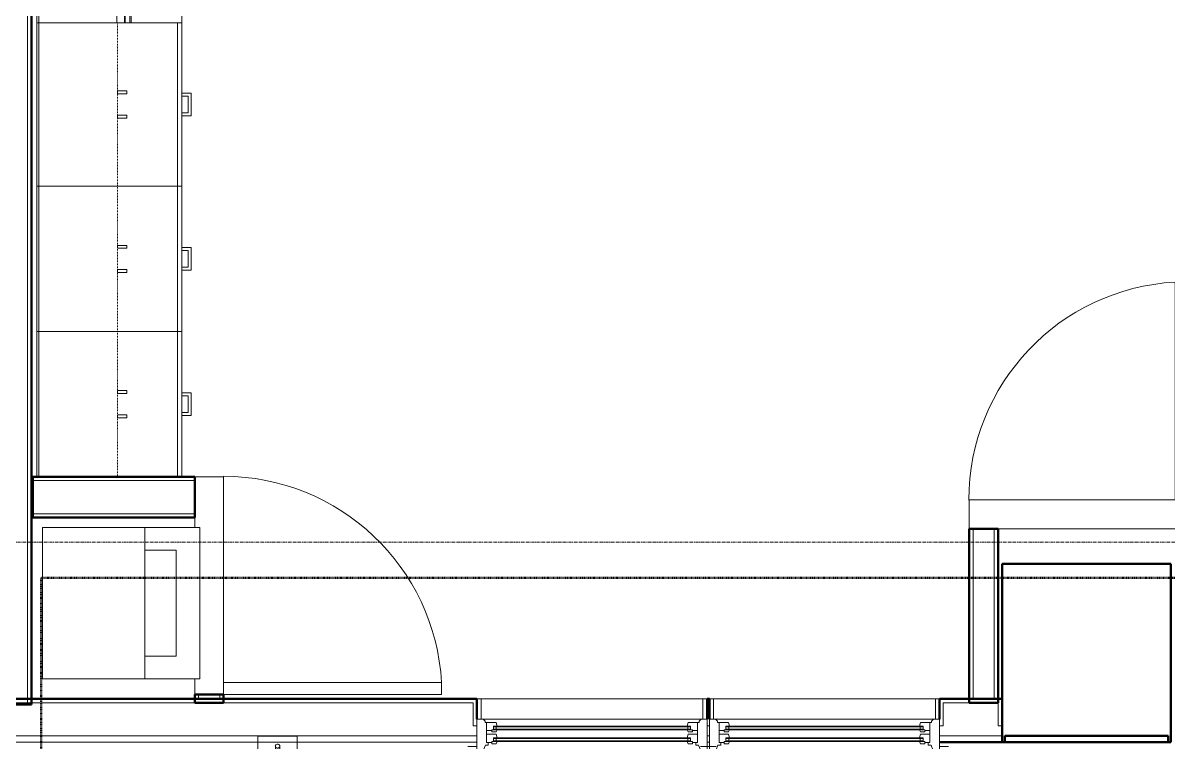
# Model space of a CAD drawing. Header units: inches. Extents: x -4218 to -1830, y 9767 to 12426.
# Drawn here: x -3403.9 to -3214.8, y 11249.1 to 11368 of the extents above; entities that cross this region are included whole.
import ezdxf

# ---------------------------------------------------------------- set-up
doc = ezdxf.new("R2010")
doc.units = ezdxf.units.IN
doc.header["$MEASUREMENT"] = 0
for name, pattern in [('Dash', [0.25, 0.125, -0.125]), ('Dash 1_16_', [0.125, 0.0625, -0.0625]), ('Grid Line 1_2_', [0.875, 0.5, -0.125, 0.125, -0.125])]:
    doc.linetypes.add(name, pattern=pattern)
for name, color, linetype, lineweight in [('0-1', 7, 'Continuous', 5), ('0-2', 10, 'Continuous', 9), ('A-DOOR-1', 10, 'Continuous', 9), ('A-DOOR-2', 50, 'Continuous', 20), ('A-GENM', 5, 'Continuous', 9), ('A-GENM-6', 5, 'Continuous', 50), ('A-GLAZ-1', 151, 'Continuous', 9), ('A-GLAZ-2', 151, 'Continuous', 20), ('A-WALL', 113, 'Continuous', 13), ('A-WALL-1', 7, 'Continuous', 50), ('A-WALL-2', 250, 'Continuous', 13), ('A-WALL-3', 10, 'Continuous', 9), ('A-WALL-4', 252, 'Continuous', 9), ('A-WALL-5', 253, 'Continuous', 9), ('A-WALL-6', 254, 'Continuous', 9), ('A-WALL-7', 113, 'Continuous', 9), ('A-WALL-8', 113, 'Continuous', 50), ('C-PROP-LINE-1', 91, 'Dash 1_16_', 50), ('I-WALL-1', 7, 'Continuous', 50), ('P-SANR-FIXT-1', 10, 'Continuous', 9), ('Q-CASE-1', 252, 'Continuous', 9), ('Q-CASE-2', 10, 'Continuous', 9), ('Q-CASE-3', 253, 'Continuous', 9), ('Q-CASE-4', 252, 'Dash', 9), ('Q-CASE-5', 253, 'Dash', 9), ('S-GRID-1', 1, 'Grid Line 1_2_', 9)]:
    doc.layers.add(name, color=color, linetype=linetype, lineweight=lineweight)

# ---------------------------------------------------------------- blocks, each defined once
blk = doc.blocks.new('SWING - SINGLE - FLUSH - 36_ x 80_ - OFFSET PIVOT DOOR AT MAGIC PAK AND WASHER_DRYER-3199414-BACKGROUND - RCP - 2ND FLOOR')
at = {"layer": 'A-DOOR-1'}
blk.add_arc((18, 2.37), 36.07, 93.1789, 180, dxfattribs=at)
at = {"layer": 'A-DOOR-2'}
for p, q in [((16, 2.37), (16, 38.39)), ((18, 38.39), (16, 38.39)), ((18, 2.37), (18, 38.39)), ((18, 2.37), (16, 2.37))]:
    blk.add_line(p, q, dxfattribs=at)
blk = doc.blocks.new('Stacked Washer and Dryer - 26_x25_ - Private-1352637-BACKGROUND - RCP - 2ND FLOOR')
at = {"layer": 'P-SANR-FIXT-1'}
for p, q in [((26, 12.5), (0, 12.5)), ((0, -12.5), (0, 12.5)), ((16.90625, 12.5), (16.90625, -12.5)), ((26, 12.5), (26, -12.5)), ((16.90625, 8.75), (22.09375, 8.75)), ((22.09375, 8.75), (22.09375, -8.75)), ((22.09375, -8.75), (16.90625, -8.75)), ((0, -12.5), (26, -12.5))]:
    blk.add_line(p, q, dxfattribs=at)
blk = doc.blocks.new('30quot_MicrowaveVent_11166 - 70cm miele oven-V118-BACKGROUND - RCP - 2ND FLOOR')
at = {"layer": 'Q-CASE-1'}
for p, q in [((-14.2, -0.38), (-14.2, -13.23)), ((15.68, -13.23), (15.68, -0.38)), ((-14.2, -13.23), (-14.2, -14.49)), ((15.68, -13.23), (-14.2, -13.23)), ((15.68, -14.49), (15.68, -13.23)), ((-14.2, -14.49), (15.68, -14.49)), ((9.18, -14.61), (-14.2, -14.61)), ((-14.2, -14.61), (-14.2, -15.39)), ((9.18, -14.61), (9.18, -15.39)), ((15.68, -14.61), (9.18, -14.61)), ((9.18, -14.61), (9.18, -15.39)), ((15.68, -14.61), (15.68, -15.39)), ((-14.2, -15.39), (-14.2, -15.6)), ((-14.2, -15.39), (9.18, -15.39)), ((-14.2, -15.6), (7.69, -15.6)), ((7.69, -15.39), (7.69, -16.55)), ((7.69, -16.6), (7.69, -16.55)), ((7.69, -16.55), (7.69, -16.6)), ((7.69, -16.6), (8.88, -16.6)), ((8.88, -16.6), (8.88, -15.39)), ((8.88, -15.6), (15.68, -15.6)), ((8.88, -16.55), (8.88, -16.6)), ((9.18, -15.39), (15.68, -15.39)), ((15.68, -15.6), (15.68, -15.39))]:
    blk.add_line(p, q, dxfattribs=at)
at = {"layer": 'Q-CASE-3'}
for p, q in [((-14.2, 0), (-14.2, -0.38)), ((15.68, 0), (-14.2, 0)), ((15.68, -0.38), (15.68, 0))]:
    blk.add_line(p, q, dxfattribs=at)
blk = doc.blocks.new('Base Cabinet 3 Drawer 230 - Base Cabinet 3 Drawer 230 27_-2571739-BACKGROUND - RCP - 2ND FLOOR')
at = {"layer": 'Q-CASE-2'}
for p, q in [((-12.76, -23.25), (-12.76, 0)), ((-12.76, 0), (14.24, 0)), ((14.24, 0), (14.24, -23.25)), ((-12.76, -23.25), (-12.76, -24)), ((14.24, -23.25), (-12.76, -23.25)), ((-12.76, -24), (14.24, -24)), ((-0.64, -24), (-1.14, -24)), ((-1.14, -25.5), (-1.14, -24)), ((-0.64, -25), (-0.64, -24)), ((2.11, -25), (2.11, -24)), ((2.11, -24), (2.61, -24)), ((2.61, -24), (2.61, -25.5)), ((14.24, -24), (14.24, -23.25)), ((2.61, -25.5), (-1.14, -25.5)), ((-0.64, -25), (2.11, -25))]:
    blk.add_line(p, q, dxfattribs=at)
blk = doc.blocks.new('Base Cabinet 3 Drawer 230 - Base Cabinet 3 Drawer 230 24_-2554933-BACKGROUND - RCP - 2ND FLOOR')
at = {"layer": 'Q-CASE-2'}
for p, q in [((-11.26, -23.25), (-11.26, 0)), ((-11.26, 0), (12.74, 0)), ((12.74, 0), (12.74, -23.25)), ((-11.26, -23.25), (-11.26, -24)), ((12.74, -23.25), (-11.26, -23.25)), ((-11.26, -24), (12.74, -24)), ((-0.64, -24), (-1.14, -24)), ((-1.14, -25.5), (-1.14, -24)), ((-0.64, -25), (-0.64, -24)), ((2.11, -25), (2.11, -24)), ((2.11, -24), (2.61, -24)), ((2.61, -24), (2.61, -25.5)), ((12.74, -24), (12.74, -23.25)), ((2.61, -25.5), (-1.14, -25.5)), ((-0.64, -25), (2.11, -25))]:
    blk.add_line(p, q, dxfattribs=at)
blk = doc.blocks.new('Base Cabinet 3 Drawer 230 - Base Cabinet 3 Drawer 230 24_-2578604-BACKGROUND - RCP - 2ND FLOOR')
at = {"layer": 'Q-CASE-2'}
for p, q in [((-1.14, 24), (-1.14, 25.5)), ((-1.14, 25.5), (2.61, 25.5)), ((2.11, 25), (-0.64, 25)), ((-0.64, 24), (-0.64, 25)), ((2.11, 24), (2.11, 25)), ((2.61, 25.5), (2.61, 24)), ((-11.26, 24), (12.74, 24)), ((-11.26, 23.25), (-11.26, 24)), ((12.74, 23.25), (-11.26, 23.25)), ((-11.26, 23.25), (-11.26, 0)), ((-1.14, 24), (-0.64, 24)), ((2.61, 24), (2.11, 24)), ((12.74, 24), (12.74, 23.25)), ((12.74, 0), (12.74, 23.25)), ((-11.26, 0), (12.74, 0))]:
    blk.add_line(p, q, dxfattribs=at)
blk = doc.blocks.new('300 Series Wall Hung Cabinet_302 - 27_ X 24_-2766376-BACKGROUND - RCP - 2ND FLOOR')
at = {"layer": 'Q-CASE-1'}
for p, q in [((-1.76, 14.69), (-2.25, 14.69)), ((-2.25, 14.69), (-2.25, 13.19)), ((-1.76, 13.19), (-1.76, 14.69)), ((2.24, 14.69), (1.75, 14.69)), ((1.75, 14.69), (1.75, 13.19)), ((2.24, 13.19), (2.24, 14.69)), ((-2.25, 13.19), (-1.76, 13.19)), ((1.75, 13.19), (2.24, 13.19))]:
    blk.add_line(p, q, dxfattribs=at)
at = {"layer": 'Q-CASE-4'}
for p, q in [((-13.5, 0.19), (-13.5, 13.19)), ((-13.5, 13.19), (13.5, 13.19)), ((13.5, 13.19), (13.5, 0.19))]:
    blk.add_line(p, q, dxfattribs=at)
at = {"layer": 'Q-CASE-5'}
blk.add_line((13.5, 0.19), (-13.5, 0.19), dxfattribs=at)
blk = doc.blocks.new('300 Series Wall Hung Cabinet_302 - 24_ X 24_-2588623-BACKGROUND - RCP - 2ND FLOOR')
at = {"layer": 'Q-CASE-1'}
for p, q in [((-1.76, -13.19), (-2.25, -13.19)), ((-2.25, -13.19), (-2.25, -14.69)), ((-1.76, -14.69), (-1.76, -13.19)), ((2.24, -13.19), (1.75, -13.19)), ((1.75, -13.19), (1.75, -14.69)), ((2.24, -14.69), (2.24, -13.19)), ((-2.25, -14.69), (-1.76, -14.69)), ((1.75, -14.69), (2.24, -14.69))]:
    blk.add_line(p, q, dxfattribs=at)
at = {"layer": 'Q-CASE-4'}
for p, q in [((-12, -0.19), (-12, -13.19)), ((12, -13.19), (12, -0.19)), ((-12, -13.19), (12, -13.19))]:
    blk.add_line(p, q, dxfattribs=at)
at = {"layer": 'Q-CASE-5'}
blk.add_line((12, -0.19), (-12, -0.19), dxfattribs=at)
blk = doc.blocks.new('300 Series Wall Hung Cabinet_302 - 24_ X 24_-V70-BACKGROUND - RCP - 2ND FLOOR')
at = {"layer": 'Q-CASE-1'}
for p, q in [((-1.76, 14.69), (-2.25, 14.69)), ((-2.25, 14.69), (-2.25, 13.19)), ((-1.76, 13.19), (-1.76, 14.69)), ((2.24, 14.69), (1.75, 14.69)), ((1.75, 14.69), (1.75, 13.19)), ((2.24, 13.19), (2.24, 14.69)), ((-2.25, 13.19), (-1.76, 13.19)), ((1.75, 13.19), (2.24, 13.19))]:
    blk.add_line(p, q, dxfattribs=at)
at = {"layer": 'Q-CASE-4'}
for p, q in [((-12, 0.19), (-12, 13.19)), ((-12, 13.19), (12, 13.19))]:
    blk.add_line(p, q, dxfattribs=at)
at = {"layer": 'Q-CASE-5'}
for p, q in [((12, 13.19), (12, 0.19)), ((12, 0.19), (-12, 0.19))]:
    blk.add_line(p, q, dxfattribs=at)
blk = doc.blocks.new('CTR - 1st Phase - Unit Layouts_rvt-1-BACKGROUND - RCP - 2ND FLOOR')
at = {"layer": 'A-WALL-1'}
for p, q in [((-3402.3, 11292.98), (-3375.55, 11292.98)), ((-3402.3, 11286.23), (-3402.3, 11292.98)), ((-3375.55, 11292.98), (-3375.55, 11286.23)), ((-3375.55, 11286.23), (-3402.3, 11286.23)), ((-3247.6, 11255.64), (-3247.6, 11284.39)), ((-3247.6, 11284.39), (-3242.85, 11284.39)), ((-3242.85, 11284.39), (-3242.85, 11255.64)), ((-3375.55, 11255.64), (-3375.55, 11256.98)), ((-3375.55, 11256.98), (-3370.8, 11256.98)), ((-3374.92, 11255.64), (-3375.55, 11255.64)), ((-3371.42, 11255.64), (-3374.92, 11255.64)), ((-3370.8, 11255.64), (-3371.42, 11255.64)), ((-3370.8, 11256.98), (-3370.8, 11255.64)), ((-3246.97, 11255.64), (-3247.6, 11255.64)), ((-3243.47, 11255.64), (-3246.97, 11255.64)), ((-3242.85, 11255.64), (-3243.47, 11255.64))]:
    blk.add_line(p, q, dxfattribs=at)
at = {"layer": 'A-WALL-2'}
for p, q in [((-3375.55, 11292.36), (-3402.3, 11292.36)), ((-3375.55, 11286.86), (-3402.3, 11286.86)), ((-3246.97, 11256.27), (-3246.97, 11284.39)), ((-3243.47, 11256.27), (-3243.47, 11284.39)), ((-3374.92, 11256.27), (-3374.92, 11256.98)), ((-3371.42, 11256.27), (-3374.92, 11256.27)), ((-3371.42, 11256.27), (-3371.42, 11256.98)), ((-3243.47, 11256.27), (-3246.97, 11256.27))]:
    blk.add_line(p, q, dxfattribs=at)
at = {"layer": 'A-WALL-3'}
for p, q in [((-3375.55, 11292.98), (-3370.8, 11292.98)), ((-3370.8, 11256.98), (-3370.8, 11292.98)), ((-3247.6, 11289.14), (-3242.85, 11289.14)), ((-3247.6, 11289.14), (-3247.6, 11284.39)), ((-3211.6, 11289.14), (-3242.85, 11289.14)), ((-3375.55, 11286.23), (-3375.55, 11284.58)), ((-3242.85, 11284.39), (-3211.6, 11284.39)), ((-3375.55, 11259.58), (-3375.55, 11256.98))]:
    blk.add_line(p, q, dxfattribs=at)
at = {"layer": 'A-WALL-4'}
for p, q in [((-3401.67, 11446.86), (-3401.67, 11292.98)), ((-3401.3, 11292.98), (-3401.3, 11446.86)), ((-3375.55, 11292.98), (-3375.55, 11286.23)), ((-3247.6, 11284.39), (-3242.85, 11284.39)), ((-3375.55, 11256.98), (-3370.8, 11256.98))]:
    blk.add_line(p, q, dxfattribs=at)
at = {"layer": 'A-WALL-5'}
for p, q in [((-3401.67, 11367.98), (-3401.67, 11397.86)), ((-3401.3, 11397.86), (-3401.3, 11367.98)), ((-3401.67, 11292.98), (-3401.67, 11367.98)), ((-3401.67, 11367.98), (-3401.3, 11367.98)), ((-3401.3, 11367.98), (-3401.67, 11367.98)), ((-3401.3, 11367.98), (-3401.3, 11292.98)), ((-3401.3, 11292.98), (-3401.67, 11292.98))]:
    blk.add_line(p, q, dxfattribs=at)
at = {"layer": 'A-WALL-6'}
blk.add_line((-3401.3, 11292.98), (-3401.67, 11292.98), dxfattribs=at)
at = {"layer": 'A-WALL-7'}
for p, q in [((-3401.67, 11447.24), (-3401.67, 11292.98)), ((-3401.67, 11292.98), (-3401.67, 11447.24)), ((-3377.67, 11356.36), (-3377.67, 11401.25)), ((-3377.67, 11401.25), (-3377.67, 11356.36)), ((-3377.67, 11355.86), (-3377.67, 11356.36)), ((-3377.67, 11353.11), (-3377.67, 11355.86)), ((-3377.67, 11355.86), (-3377.67, 11353.11)), ((-3377.67, 11352.61), (-3377.67, 11353.11)), ((-3377.67, 11330.86), (-3377.67, 11352.61)), ((-3377.67, 11352.61), (-3377.67, 11330.86)), ((-3377.67, 11330.36), (-3377.67, 11330.86)), ((-3377.67, 11327.61), (-3377.67, 11330.36)), ((-3377.67, 11330.36), (-3377.67, 11327.61)), ((-3377.67, 11327.11), (-3377.67, 11327.61)), ((-3377.67, 11306.86), (-3377.67, 11327.11)), ((-3377.67, 11327.11), (-3377.67, 11306.86)), ((-3377.67, 11306.36), (-3377.67, 11306.86)), ((-3377.67, 11303.61), (-3377.67, 11306.36)), ((-3377.67, 11306.36), (-3377.67, 11303.61)), ((-3377.67, 11303.11), (-3377.67, 11303.61)), ((-3377.67, 11292.98), (-3377.67, 11303.11)), ((-3377.67, 11303.11), (-3377.67, 11292.98)), ((-3401.67, 11292.98), (-3377.67, 11292.98)), ((-3377.67, 11292.98), (-3401.67, 11292.98))]:
    blk.add_line(p, q, dxfattribs=at)
at = {"layer": '0-2'}
for name, p, rotation in [('30quot_MicrowaveVent_11166 - 70cm miele oven-V118-BACKGROUND - RCP - 2ND FLOOR', (-3401.67, 11382.18), 90.00000000000742), ('Base Cabinet 3 Drawer 230 - Base Cabinet 3 Drawer 230 27_-2571739-BACKGROUND - RCP - 2ND FLOOR', (-3401.67, 11353.74), 89.99999999996197), ('300 Series Wall Hung Cabinet_302 - 27_ X 24_-2766376-BACKGROUND - RCP - 2ND FLOOR', (-3401.49, 11354.48), 270.0000000000061), ('Base Cabinet 3 Drawer 230 - Base Cabinet 3 Drawer 230 24_-2554933-BACKGROUND - RCP - 2ND FLOOR', (-3401.67, 11328.24), 89.99999999996197), ('300 Series Wall Hung Cabinet_302 - 24_ X 24_-2588623-BACKGROUND - RCP - 2ND FLOOR', (-3401.49, 11328.98), 90.00000000000617), ('Base Cabinet 3 Drawer 230 - Base Cabinet 3 Drawer 230 24_-2578604-BACKGROUND - RCP - 2ND FLOOR', (-3401.67, 11305.72), 270.0000000000516), ('300 Series Wall Hung Cabinet_302 - 24_ X 24_-V70-BACKGROUND - RCP - 2ND FLOOR', (-3401.49, 11304.98), 270.0000000000061), ('SWING - SINGLE - FLUSH - 36_ x 80_ - OFFSET PIVOT DOOR AT MAGIC PAK AND WASHER_DRYER-3199414-BACKGROUND - RCP - 2ND FLOOR', (-3373.17, 11274.98), 269.9999999999608)]:
    blk.add_blockref(name, p, dxfattribs=dict(at, rotation=rotation))
for name, p in [('SWING - SINGLE - FLUSH - 36_ x 80_ - OFFSET PIVOT DOOR AT MAGIC PAK AND WASHER_DRYER-3199414-BACKGROUND - RCP - 2ND FLOOR', (-3229.6, 11286.76)), ('Stacked Washer and Dryer - 26_x25_ - Private-1352637-BACKGROUND - RCP - 2ND FLOOR', (-3400.71, 11272.08))]:
    blk.add_blockref(name, p, dxfattribs=at)
blk = doc.blocks.new('CTR - 1st Phase - Common Walls_rvt-1-BACKGROUND - RCP - 2ND FLOOR')
at = {"layer": 'A-WALL-2'}
blk.add_line((-3403.17, 11255.36), (-3403.17, 11641.24), dxfattribs=at)
at = {"layer": 'I-WALL-1'}
for p, q in [((-3402.55, 11640.61), (-3402.55, 11255.36)), ((-3402.55, 11255.36), (-3410.3, 11255.36))]:
    blk.add_line(p, q, dxfattribs=at)
blk = doc.blocks.new('Basic Wall _ EXT - FIBER CEMENT - LARGE - ___-2505164-BACKGROUND - RCP - 2ND FLOOR')
at = {"layer": 'A-WALL-7'}
for p, q in [((-3328.94, 11249.14), (-3409.67, 11249.14)), ((-3409.67, 11249.14), (-3328.94, 11249.14)), ((-3290.54, 11249.14), (-3290.91, 11249.14)), ((-3290.91, 11249.14), (-3290.54, 11249.14)), ((-3242.19, 11249.14), (-3252.51, 11249.14)), ((-3252.51, 11249.14), (-3242.19, 11249.14)), ((-3242.19, 11249.14), (-3241.75, 11249.14)), ((-3241.75, 11249.14), (-3214.75, 11249.14))]:
    blk.add_line(p, q, dxfattribs=at)
blk = doc.blocks.new('Window-Double_Hung-Andersen-400_Series-Tilt_Wash - DOUBLE HUNG - REVERSE COTTAGE - 2ND FLOOR-2888385-BACKGROUND - RCP - 2ND FLOOR')
at = {"layer": 'A-GLAZ-1'}
for p, q in [((-16.29, 2.5), (-15.7, 2.5)), ((-16.29, 2.12), (-15.7, 2.12)), ((-15.82, 2.5), (-15.82, 2.12)), ((-15.7, 2.62), (15.7, 2.62)), ((-15.7, 2.5), (15.7, 2.5)), ((-15.7, 2.12), (15.7, 2.12)), ((-15.7, 2), (15.7, 2)), ((16.29, 2.5), (15.7, 2.5)), ((16.29, 2.12), (15.7, 2.12)), ((15.82, 2.5), (15.82, 2.12)), ((-16.29, 0.56), (-15.7, 0.56)), ((-16.29, 0.19), (-15.7, 0.19)), ((-15.82, 0.56), (-15.82, 0.19)), ((-15.7, 0.69), (15.7, 0.69)), ((-15.7, 0.56), (15.7, 0.56)), ((-15.7, 0.19), (15.7, 0.19)), ((-15.7, 0.06), (15.7, 0.06)), ((16.29, 0.56), (15.7, 0.56)), ((16.29, 0.19), (15.7, 0.19)), ((15.82, 0.56), (15.82, 0.19)), ((18.95, -1.06), (-18.95, -1.06)), ((-18.95, -1.06), (-18.95, -4.44)), ((-18.32, -1.06), (-18.32, -4.44)), ((18.32, -1.06), (18.32, -4.44)), ((18.95, -4.44), (18.95, -1.06)), ((-19.01, -2.44), (-19.01, -3.94)), ((-19.01, -2.44), (-18.95, -2.44)), ((18.95, -2.44), (19.01, -2.44)), ((19.01, -3.94), (19.01, -2.44)), ((-19.01, -3.94), (-18.95, -3.94)), ((-18.95, -4.44), (18.95, -4.44)), ((18.95, -3.94), (19.01, -3.94))]:
    blk.add_line(p, q, dxfattribs=at)
at = {"layer": 'A-GLAZ-2'}
for p, q in [((19.01, 4.81), (-19.01, 4.81)), ((-19.01, 4.81), (-19.01, -1.06)), ((-18.2, 4.81), (-18.2, 4)), ((-18.2, 4), (-17.92, 4)), ((-17.92, 4), (-17.61, 3.19)), ((17.92, 4), (17.61, 3.19)), ((18.2, 4), (17.92, 4)), ((18.2, 4.81), (18.2, 4)), ((19.01, -1.06), (19.01, 4.81)), ((-19.01, 3.44), (-20.51, 3.44)), ((-17.61, 3.19), (-17.14, 3.19)), ((-17.42, 2.75), (-16.57, 2.75)), ((-17.42, 2.75), (-17.42, -0.56)), ((-17.14, 3.19), (-17.14, 2.75)), ((-15.86, 2.97), (-16.57, 2.97)), ((-16.57, 2.62), (-16.57, 2.97)), ((-15.7, 2.62), (-16.57, 2.62)), ((-16.29, 2.62), (-16.29, 2)), ((-15.7, 2), (-16.29, 2)), ((-15.86, 2.97), (-15.7, 2.62)), ((-15.86, 1.37), (-15.7, 2)), ((15.86, 2.97), (15.7, 2.62)), ((15.7, 2.62), (16.57, 2.62)), ((15.7, 2), (16.29, 2)), ((15.86, 1.37), (15.7, 2)), ((15.86, 2.97), (16.57, 2.97)), ((16.29, 2.62), (16.29, 2)), ((16.57, 2.62), (16.57, 2.97)), ((17.42, 2.75), (16.57, 2.75)), ((17.14, 3.19), (17.14, 2.75)), ((17.61, 3.19), (17.14, 3.19)), ((17.42, 2.75), (17.42, -0.56)), ((19.01, 3.44), (20.51, 3.44)), ((-17.42, 1.37), (-15.86, 1.37)), ((-17.42, 0.81), (-16.57, 0.81)), ((-15.86, 1.03), (-16.57, 1.03)), ((-16.57, 0.69), (-16.57, 1.03)), ((-15.7, 0.69), (-16.57, 0.69)), ((-16.29, 0.69), (-16.29, 0.06)), ((-15.7, 0.06), (-16.29, 0.06)), ((-15.86, 1.03), (-15.7, 0.69)), ((-15.86, -0.56), (-15.7, 0.06)), ((15.86, 1.03), (15.7, 0.69)), ((15.7, 0.69), (16.57, 0.69)), ((15.7, 0.06), (16.29, 0.06)), ((15.86, -0.56), (15.7, 0.06)), ((17.42, 1.37), (15.86, 1.37)), ((15.86, 1.03), (16.57, 1.03)), ((16.29, 0.69), (16.29, 0.06)), ((16.57, 0.69), (16.57, 1.03)), ((17.42, 0.81), (16.57, 0.81)), ((-19.01, -1.06), (19.01, -1.06)), ((-17.67, -0.78), (-18, -1.06)), ((-17.67, -0.78), (-17.67, -0.56)), ((-17.67, -0.56), (-15.86, -0.56)), ((17.67, -0.56), (15.86, -0.56)), ((17.67, -0.78), (17.67, -0.56)), ((17.67, -0.78), (18, -1.06))]:
    blk.add_line(p, q, dxfattribs=at)
blk = doc.blocks.new('Window-Double_Hung-Andersen-400_Series-Tilt_Wash - DOUBLE HUNG - REVERSE COTTAGE - 2ND FLOOR-V121-BACKGROUND - RCP - 2ND FLOOR')
at = {"layer": 'A-GLAZ-1'}
for p, q in [((-19.01, 3.94), (-19.01, 2.44)), ((-18.95, 3.94), (-19.01, 3.94)), ((-18.95, 4.44), (18.95, 4.44)), ((-18.95, 1.06), (-18.95, 4.44)), ((-18.32, 1.06), (-18.32, 4.44)), ((18.32, 1.06), (18.32, 4.44)), ((18.95, 4.44), (18.95, 1.06)), ((19.01, 3.94), (18.95, 3.94)), ((19.01, 2.44), (19.01, 3.94)), ((-18.95, 2.44), (-19.01, 2.44)), ((19.01, 2.44), (18.95, 2.44)), ((18.95, 1.06), (-18.95, 1.06)), ((-16.29, -0.19), (-15.7, -0.19)), ((-16.29, -0.56), (-15.7, -0.56)), ((-15.82, -0.56), (-15.82, -0.19)), ((-15.7, -0.06), (15.7, -0.06)), ((-15.7, -0.19), (15.7, -0.19)), ((-15.7, -0.56), (15.7, -0.56)), ((-15.7, -0.69), (15.7, -0.69)), ((16.29, -0.19), (15.7, -0.19)), ((16.29, -0.56), (15.7, -0.56)), ((15.82, -0.56), (15.82, -0.19)), ((-16.29, -2.13), (-15.7, -2.13)), ((-16.29, -2.5), (-15.7, -2.5)), ((-15.82, -2.5), (-15.82, -2.13)), ((-15.7, -2), (15.7, -2)), ((-15.7, -2.13), (15.7, -2.13)), ((-15.7, -2.5), (15.7, -2.5)), ((-15.7, -2.63), (15.7, -2.63)), ((16.29, -2.13), (15.7, -2.13)), ((16.29, -2.5), (15.7, -2.5)), ((15.82, -2.5), (15.82, -2.13))]:
    blk.add_line(p, q, dxfattribs=at)
at = {"layer": 'A-GLAZ-2'}
for p, q in [((-19.01, 1.06), (19.01, 1.06)), ((-19.01, -4.81), (-19.01, 1.06)), ((-17.67, 0.78), (-18, 1.06)), ((-17.67, 0.78), (-17.67, 0.56)), ((-17.67, 0.56), (-15.86, 0.56)), ((-17.42, -2.75), (-17.42, 0.56)), ((-15.86, 0.56), (-15.7, -0.06)), ((15.86, 0.56), (15.7, -0.06)), ((17.67, 0.56), (15.86, 0.56)), ((17.42, -2.75), (17.42, 0.56)), ((17.67, 0.78), (18, 1.06)), ((17.67, 0.78), (17.67, 0.56)), ((19.01, 1.06), (19.01, -4.81)), ((-17.42, -0.81), (-16.57, -0.81)), ((-17.42, -1.37), (-15.86, -1.37)), ((-16.57, -0.69), (-16.57, -1.03)), ((-15.7, -0.69), (-16.57, -0.69)), ((-15.86, -1.03), (-16.57, -1.03)), ((-16.29, -0.69), (-16.29, -0.06)), ((-15.7, -0.06), (-16.29, -0.06)), ((-15.86, -1.03), (-15.7, -0.69)), ((-15.86, -1.37), (-15.7, -2)), ((15.7, -0.06), (16.29, -0.06)), ((15.86, -1.03), (15.7, -0.69)), ((15.7, -0.69), (16.57, -0.69)), ((15.86, -1.37), (15.7, -2)), ((15.86, -1.03), (16.57, -1.03)), ((17.42, -1.37), (15.86, -1.37)), ((16.29, -0.69), (16.29, -0.06)), ((16.57, -0.69), (16.57, -1.03)), ((17.42, -0.81), (16.57, -0.81)), ((-19.01, -3.44), (-20.51, -3.44)), ((-17.92, -4), (-17.61, -3.19)), ((-17.61, -3.19), (-17.14, -3.19)), ((-17.42, -2.75), (-16.57, -2.75)), ((-17.14, -3.19), (-17.14, -2.75)), ((-16.57, -2.63), (-16.57, -2.97)), ((-15.7, -2.63), (-16.57, -2.63)), ((-15.86, -2.97), (-16.57, -2.97)), ((-16.29, -2.63), (-16.29, -2)), ((-15.7, -2), (-16.29, -2)), ((-15.86, -2.97), (-15.7, -2.63)), ((15.7, -2), (16.29, -2)), ((15.86, -2.97), (15.7, -2.63)), ((15.7, -2.63), (16.57, -2.63)), ((15.86, -2.97), (16.57, -2.97)), ((16.29, -2.63), (16.29, -2)), ((16.57, -2.63), (16.57, -2.97)), ((17.42, -2.75), (16.57, -2.75)), ((17.14, -3.19), (17.14, -2.75)), ((17.61, -3.19), (17.14, -3.19)), ((17.92, -4), (17.61, -3.19)), ((19.01, -3.44), (20.51, -3.44)), ((19.01, -4.81), (-19.01, -4.81)), ((-18.2, -4), (-17.92, -4)), ((-18.2, -4.81), (-18.2, -4)), ((18.2, -4), (17.92, -4)), ((18.2, -4.81), (18.2, -4))]:
    blk.add_line(p, q, dxfattribs=at)
blk = doc.blocks.new('V-Series_EWC4_SPVU_RFA_2015 - 2ND AND 3RD FLOOR-2226480-BACKGROUND - RCP - 2ND FLOOR')
at = {"layer": 'A-GENM-6'}
for p, q in [((-3858.97, 11734.83), (-3858.97, 11735.26)), ((-3858.97, 11735.26), (-3829.54, 11735.26)), ((-3858.97, 11734.33), (-3858.97, 11734.83)), ((-3858.97, 11734.83), (-3857.97, 11734.83)), ((-3857.97, 11734.83), (-3858.97, 11734.83)), ((-3858.97, 11708.33), (-3858.97, 11734.33)), ((-3857.97, 11734.83), (-3857.97, 11734.33)), ((-3857.97, 11707.83), (-3857.97, 11734.83)), ((-3857.97, 11734.33), (-3857.97, 11708.33)), ((-3829.54, 11735.26), (-3829.54, 11707.39)), ((-3858.97, 11707.83), (-3858.97, 11708.33)), ((-3857.97, 11707.83), (-3858.97, 11707.83)), ((-3858.97, 11707.39), (-3858.97, 11707.83)), ((-3858.97, 11707.83), (-3857.97, 11707.83)), ((-3857.97, 11708.33), (-3857.97, 11707.83)), ((-3829.54, 11707.39), (-3858.97, 11707.39))]:
    blk.add_line(p, q, dxfattribs=at)
blk = doc.blocks.new('Walls 87 - Walls 1-2572778-BACKGROUND - RCP - 2ND FLOOR')
at = {"layer": 'A-WALL-7'}
for p, q in [((-3365.12, 11249.14), (-3365.12, 11250.08)), ((-3365.12, 11250.08), (-3365.01, 11250.08)), ((-3358.62, 11250.08), (-3365.12, 11250.08)), ((-3365.01, 11250.08), (-3364.68, 11250.08)), ((-3364.68, 11250.08), (-3363.49, 11250.08)), ((-3363.49, 11250.08), (-3361.02, 11250.08)), ((-3361.02, 11250.08), (-3360.24, 11250.08)), ((-3360.24, 11250.08), (-3359.57, 11250.08)), ((-3359.57, 11250.08), (-3358.62, 11250.08)), ((-3358.62, 11250.08), (-3358.62, 11249.14)), ((-3365.12, 11247.78), (-3365.12, 11249.14)), ((-3362.24, 11247.78), (-3362.24, 11248.46)), ((-3361.49, 11248.46), (-3361.49, 11247.78)), ((-3358.62, 11249.14), (-3358.62, 11247.78)), ((-3362.24, 11185.42), (-3362.24, 11186.13)), ((-3361.49, 11186.13), (-3361.49, 11185.42))]:
    blk.add_line(p, q, dxfattribs=at)
for centre, start_param, end_param in [((-3361.87, 11248.46), 2.879793, 3.141593), ((-3361.87, 11248.46), 3.141593, 3.402695), ((-3361.87, 11248.46), 2.617994, 2.879793), ((-3361.87, 11248.46), 3.403392, 3.663844), ((-3361.87, 11248.46), 2.094395, 2.617994), ((-3361.87, 11248.46), 3.926991, 4.186454), ((-3361.87, 11248.46), 1.308997, 2.094395), ((-3361.87, 11248.46), 4.18879, 4.447982), ((-3361.87, 11248.46), 4.45059, 4.709688), ((-3361.87, 11248.46), 4.712389, 4.971578), ((-3361.87, 11248.46), 0.523599, 1.308997), ((-3361.87, 11248.46), 4.974188, 5.233645), ((-3361.87, 11248.46), 5.235988, 5.495873), ((-3361.87, 11248.46), 5.562315, 5.758233), ((-3361.87, 11248.46), 0.261799, 0.523599), ((-3361.87, 11248.46), 5.840308, 6.020685), ((-3361.87, 11248.46), 0, 0.261799), ((-3361.87, 11248.46), 6.021386, 6.260917), ((-3361.87, 11185.4), 0.049078, 3.092515), ((-3361.87, 11185.4), 3.235897, 3.403392), ((-3361.87, 11185.4), 6.13645, 6.283185)]:
    blk.add_ellipse(centre, major_axis=(0.375, 0), ratio=0.86769, start_param=start_param, end_param=end_param, dxfattribs=at)
blk = doc.blocks.new('Family - ___-2835903-BACKGROUND - RCP - 2ND FLOOR')
at = {"layer": 'C-PROP-LINE-1'}
for p, q in [((-2096.45, 11276.29), (-3400.92, 11276.29)), ((-3400.92, 11276.29), (-3400.92, 10822.49))]:
    blk.add_line(p, q, dxfattribs=at)

msp = doc.modelspace()

# ---------------------------------------------------------------- linework, layer by layer
at = {"layer": 'A-WALL'}
for p, q in [((-3409.67, 11255.64), (-3329.56, 11255.64)), ((-3329.56, 11255.64), (-3329.56, 11251.83)), ((-3251.89, 11251.83), (-3251.89, 11255.64)), ((-3251.89, 11255.64), (-3242.81, 11255.64)), ((-3242.81, 11255.64), (-3242.81, 11251.83)), ((-3328.94, 11251.83), (-3329.56, 11251.83)), ((-3290.54, 11251.83), (-3290.91, 11251.83)), ((-3251.89, 11251.83), (-3252.51, 11251.83)), ((-3242.19, 11251.83), (-3242.81, 11251.83)), ((-3328.94, 11250.14), (-3409.67, 11250.14)), ((-3290.54, 11250.14), (-3290.91, 11250.14)), ((-3242.19, 11250.14), (-3252.51, 11250.14)), ((-3328.94, 11249.14), (-3409.67, 11249.14)), ((-3290.54, 11249.14), (-3290.91, 11249.14))]:
    msp.add_line(p, q, dxfattribs=at)
at = {"layer": 'A-WALL-7'}
for p, q in [((-3328.87, 11256.26), (-3328.94, 11256.26)), ((-3290.91, 11256.26), (-3290.97, 11256.26)), ((-3290.54, 11256.26), (-3290.47, 11256.26)), ((-3252.51, 11256.26), (-3252.57, 11256.26))]:
    msp.add_line(p, q, dxfattribs=at)
at = {"layer": 'A-WALL-8'}
for p, q in [((-3410.3, 11256.26), (-3328.94, 11256.26)), ((-3328.94, 11256.26), (-3328.94, 11252.89)), ((-3290.91, 11256.26), (-3290.54, 11256.26)), ((-3290.91, 11252.89), (-3290.91, 11256.26)), ((-3290.54, 11256.26), (-3290.54, 11252.89)), ((-3252.51, 11256.26), (-3242.19, 11256.26)), ((-3252.51, 11252.89), (-3252.51, 11256.26)), ((-3242.19, 11256.26), (-3242.19, 11249.14)), ((-3242.19, 11249.14), (-3252.51, 11249.14))]:
    msp.add_line(p, q, dxfattribs=at)
at = {"layer": 'S-GRID-1'}
msp.add_line((-1830.2, 11282.19), (-4168.71, 11282.19), dxfattribs=at)

# ---------------------------------------------------------------- block references
at = {"layer": '0-1'}
for name in ['CTR - 1st Phase - Unit Layouts_rvt-1-BACKGROUND - RCP - 2ND FLOOR', 'CTR - 1st Phase - Common Walls_rvt-1-BACKGROUND - RCP - 2ND FLOOR']:
    msp.add_blockref(name, (0, 0), dxfattribs=at)
at = {"layer": 'A-GENM', "rotation": 89.99999999999993}
msp.add_blockref('V-Series_EWC4_SPVU_RFA_2015 - 2ND AND 3RD FLOOR-2226480-BACKGROUND - RCP - 2ND FLOOR', (8493.08, 15108.11), dxfattribs=at)
at = {"layer": 'A-GLAZ-1'}
msp.add_blockref('Window-Double_Hung-Andersen-400_Series-Tilt_Wash - DOUBLE HUNG - REVERSE COTTAGE - 2ND FLOOR-V121-BACKGROUND - RCP - 2ND FLOOR', (-3309.92, 11251.83), dxfattribs=at)
at = {"layer": 'A-GLAZ-1', "rotation": 180}
msp.add_blockref('Window-Double_Hung-Andersen-400_Series-Tilt_Wash - DOUBLE HUNG - REVERSE COTTAGE - 2ND FLOOR-2888385-BACKGROUND - RCP - 2ND FLOOR', (-3271.52, 11251.83), dxfattribs=at)
at = {"layer": 'A-WALL-7'}
for name in ['Walls 87 - Walls 1-2572778-BACKGROUND - RCP - 2ND FLOOR', 'Basic Wall _ EXT - FIBER CEMENT - LARGE - ___-2505164-BACKGROUND - RCP - 2ND FLOOR']:
    msp.add_blockref(name, (0, 0), dxfattribs=at)
at = {"layer": 'C-PROP-LINE-1'}
msp.add_blockref('Family - ___-2835903-BACKGROUND - RCP - 2ND FLOOR', (0, 0), dxfattribs=at)

doc.saveas('drawing.dxf')
